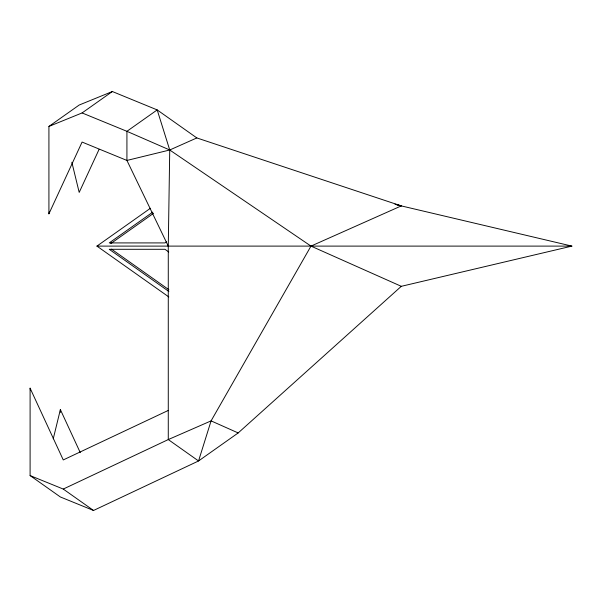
<?xml version="1.0" encoding="UTF-8"?>
<svg xmlns="http://www.w3.org/2000/svg" width="602" height="602" viewBox="0 0 602 602"><rect width="100%" height="100%" fill="white"/><g stroke="black" fill="none" stroke-linecap="round" stroke-linejoin="round"><path stroke-width="0.9" d="M396.741 204.823L571.9 246.105L401.301 286.319L238.181 432.943L198.547 460.966L168.274 439.565L168.274 246.105L169.734 149.996L157.19 109.91L112.356 91.527L79.193 105.026L48.92 126.428L48.92 213.815L82.083 142.064L126.924 160.441L169.734 149.996L196.831 137.933L401.301 205.892L310.978 246.105L211.084 420.881L198.547 460.966L93.536 510.473L60.373 496.974L30.1 475.572L30.1 388.185L63.263 459.936L168.274 410.436M48.92 213.815L49.259 211.979M53.247 438.82L60.373 409.586L80.269 452.644M99.089 149.356L79.193 192.414L71.849 162.262M48.92 126.428L82.083 112.935L112.356 91.527M168.816 296.937L96.922 246.105L150.44 208.262M152.803 212.107L109.24 242.915L164.978 242.915L166.498 241.846M110.768 243.577L153.563 213.319M30.1 475.572L63.263 489.065L168.274 439.565L211.084 420.881L238.181 432.943M96.922 246.105L571.9 246.105M394.972 204.161L401.301 205.892M82.083 112.935L126.924 131.311L169.734 149.996L310.978 246.105L401.301 286.319M196.831 137.933L157.19 109.91L126.924 131.311L126.924 160.441L168.274 246.105M168.763 251.975L164.978 249.296L109.24 249.296L168.853 291.451M111.528 249.168L168.853 289.697M63.263 489.065L93.536 510.473M30.1 388.185L30.431 390.021M60.373 409.586L60.373 412.408"/></g></svg>
